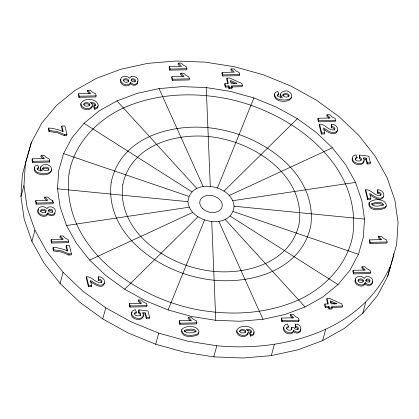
<?xml version="1.0" encoding="UTF-8"?>
<svg xmlns="http://www.w3.org/2000/svg" width="419" height="419" viewBox="0 0 419 419"><rect width="100%" height="100%" fill="white"/><g stroke="black" fill="none" stroke-linecap="round" stroke-linejoin="round"><path stroke-width="0.63" d="M45.786 212.7L45.388 211.176L43.712 210.301L41.617 210.364L40.407 211.391M140.491 315.711L139.936 313.91L138.794 313.014L138.967 309.887L148.027 310.982L149.646 317.602L149.353 318.691L146.336 318.754L145.184 314.035L145.477 312.946L142.528 312.616C147.514 320.708 130.309 319.886 131.749 312.427A5.128 3.745 15.2 0 1 132.917 310.568L135.389 309.662L136.332 312.15L136.034 313.239L134.468 313.904M20.95 196.611L22.343 174.655L31.325 142.586L41.717 123.134L56.277 105.672L74.645 90.63L96.37 78.379L120.918 69.219L147.687 63.379L176.011 60.996L205.2 62.138L234.53 66.768L263.284 74.776L290.749 85.968L316.251 100.062L339.16 116.712L358.915 135.515L375.026 155.999L387.098 177.666L394.839 199.978L398.05 222.389L396.657 244.345L387.675 276.414L377.283 295.866L362.723 313.328L344.355 328.37L322.63 340.621L298.082 349.781L271.313 355.621L242.989 358.004L213.8 356.862L184.47 352.232L155.716 344.224L128.251 333.032L102.749 318.938L79.84 302.288L60.085 283.485L43.974 263.001L31.902 241.334L24.161 219.022L20.95 196.611L23.967 185.502L25.36 163.546L31.325 142.586M57.523 188.812L58.665 170.795L63.562 153.59L72.089 137.631L84.036 123.301L99.109 110.956L116.938 100.906L137.081 93.39L159.047 88.598L182.291 86.644L206.242 87.576L230.309 91.379L253.904 97.952L276.44 107.133L297.37 118.697L316.167 132.362L332.377 147.792L345.602 164.599L355.511 182.38L361.859 200.691L364.493 219.079L363.352 237.096L358.454 254.296L349.933 270.26L337.986 284.59L322.913 296.93L305.084 306.986L284.941 314.501L262.975 319.294L239.731 321.247L215.78 320.31L191.708 316.513L168.113 309.94L145.576 300.758L124.653 289.194L105.85 275.529L89.64 260.099L76.415 243.287L66.511 225.511L60.158 207.201L57.523 188.812L187.942 201.67C189.571 223.233 231.618 230.969 234.08 206.221C232.445 184.659 190.399 176.923 187.942 201.67M104.373 282.982C102.838 290.414 93.395 283.605 90.153 281.537M337.389 130.44C336.106 137.003 327.071 132.236 324.191 129.487M393.76 253.516L393.64 255.454L387.675 276.414M48.609 170.428L48.656 169.737C47.698 167.715 44.707 167.94 42.979 168.742L42.544 169.313M291.619 97.239C289.299 103.907 272.34 102.22 274.728 93.908M80.762 103.781C79.62 109.521 89.488 111.983 91.971 107.206A4.719 3.446 15.2 0 0 92.002 105.74M236.688 330.591C235.546 336.331 245.414 338.798 247.901 334.022A4.719 3.446 15.2 0 0 247.928 332.555M181.458 330.539C181.317 338.028 192.813 337.112 197.548 334.907A4.557 3.326 15.2 0 0 198.674 332.801M298.019 329.737C298.187 328.302 296.558 327.585 295.353 327.548L295.589 324.144C304.65 324.332 300.69 336.824 293.614 330.24L293.064 332.351C291.415 334.629 287.947 334.058 285.858 332.707A5.594 4.085 15.2 0 1 283.846 330.507L283.406 328.763L283.7 327.281M41.177 155.386L44.409 158.571L32.273 158.832L31.975 159.922L32.593 162.425L49.458 162.059L49.756 160.975L49.259 158.942L46.184 157.424L44.1 155.323L41.177 155.386L40.879 156.476L43.215 158.927M32.593 162.425L32.886 161.336L32.273 158.832M61.86 126.019L63.253 131.718L59.817 130.194L52.302 128.303L48.709 128.067L48.41 129.157L49.002 131.571L57.11 132.676L64.311 135.656L66.652 135.609L66.946 134.52L64.851 125.957L61.86 126.019L61.562 127.109L62.646 131.535M38.637 167.464L37.102 168.401L37.532 169.669L39.884 170.674L42.34 170.868C36.296 166.903 45.681 162.095 49.348 165.735A5.169 3.776 15.2 0 1 51.338 167.836C53.229 174.566 42.665 173.911 38.632 172.796C34.468 172.392 32.263 165.186 37.7 165.049L38.637 167.464L38.344 168.553L37.045 169.046M49.002 131.571L49.301 130.487L48.709 128.067M44.728 197.108L47.96 200.287L35.825 200.549L35.531 201.639L36.144 204.142L53.014 203.781L53.307 202.691L52.81 200.659L49.735 199.14L47.651 197.045L44.728 197.108L44.435 198.192L46.766 200.643M36.144 204.142L36.437 203.058L35.825 200.549M31.902 241.334L34.918 230.225L27.183 207.913L23.967 185.502M64.311 135.656L64.61 134.572L66.946 134.52M87.555 90.279L90.787 93.463L78.652 93.725L78.358 94.814L78.971 97.318L95.836 96.951L96.134 95.867L95.637 93.835L92.562 92.316L90.478 90.216L87.555 90.279L87.257 91.368L89.593 93.819M78.971 97.318L79.264 96.229L78.652 93.725M38.297 209.228C34.772 215.083 46.928 219.839 47.97 212.941C53.459 218.849 59.257 209.332 51.741 207.038A4.53 3.31 15.2 0 0 48.934 206.955L47.368 207.897L46.944 208.751C44.697 205.305 36.877 206.122 38.119 211.134C38.977 215.251 46.121 217.094 47.97 212.941M52.516 201.749L52.81 200.659M60.137 235.991L63.369 239.17L51.233 239.432L50.935 240.522L51.547 243.025L68.417 242.659L68.711 241.574L68.218 239.542L65.144 238.023L63.054 235.928L60.137 235.991L59.838 237.075L62.169 239.527M51.547 243.025L51.846 241.936L51.233 239.432M66.338 245.387L67.737 251.081L64.301 249.562L56.785 247.671L53.192 247.435L52.894 248.525L53.485 250.939L61.593 252.039L68.795 255.024L71.13 254.972L71.429 253.888L69.334 245.325L66.338 245.387L66.045 246.477L67.129 250.902M53.485 250.939L53.784 249.85L53.192 247.435M94.647 109.27L94.945 108.181L97.266 107.327L98.282 105.75C97.816 98.235 83.412 97.344 80.893 103.556C81.113 108.783 89.855 110.579 92.269 106.117A4.719 3.446 15.2 0 0 92.044 103.991L90.305 102.362L94.291 102.969L95.532 104.289L95.312 105.269L94.008 105.766L93.709 106.85L94.647 109.27L96.339 108.783L97.454 107.961L97.946 105.928M60.085 283.485L63.107 272.376L46.991 251.892L34.918 230.225M68.795 255.024L69.093 253.935L71.429 253.888M120.614 79.416C118.477 85.261 129.68 88.943 130.66 82.485C136.149 88.393 141.947 78.877 134.431 76.583A4.53 3.31 15.2 0 0 131.624 76.499M98.496 276.744L98.784 279.248C100.214 279.169 102.089 279.986 101.875 281.683L101.571 282.228C96.03 284.14 92.232 276.341 86.529 276.708L86.23 277.797L88.383 286.57L91.373 286.507L91.667 285.423L90.452 280.447C94.322 282.485 99.444 287.492 103.933 284.045C106.347 280.636 102.152 276.341 98.496 276.744L98.198 277.834L98.491 280.332C99.921 280.253 101.796 281.07 101.576 282.773M88.383 286.57L88.676 285.486L86.529 276.708M98.491 280.332L98.784 279.248M178.321 63.117L181.558 66.302L169.423 66.563L169.124 67.648L169.737 70.151L186.607 69.79L186.9 68.7L186.403 66.668L183.333 65.149L181.244 63.054L178.321 63.117L178.028 64.207L179.458 65.924M169.737 70.151L170.035 69.067L169.423 66.563M102.749 318.938L105.771 307.829L82.862 291.179L63.107 272.376M180.809 73.267L184.041 76.452L171.905 76.714L171.612 77.798L172.225 80.301L189.089 79.94L189.388 78.851L188.89 76.818L185.816 75.3L183.732 73.205L180.809 73.267L180.51 74.357L182.846 76.803M172.225 80.301L172.518 79.217L171.905 76.714M138.432 300.03L141.664 303.209L129.529 303.471L129.235 304.561L129.848 307.064L146.718 306.698L147.011 305.613L146.514 303.581L143.439 302.062L141.355 299.967L138.432 300.03L138.139 301.114L140.47 303.566M129.848 307.064L130.141 305.975L129.529 303.471M138.794 313.014L138.967 309.887M146.336 318.754L146.634 317.67L145.477 312.946M231.115 68.962L234.347 72.141L222.211 72.403L221.918 73.493L222.531 75.996L239.401 75.63L239.694 74.545L239.197 72.513L236.122 70.994L234.038 68.899L231.115 68.962L230.822 70.046L232.252 71.764M222.531 75.996L222.824 74.907L222.211 72.403M242.407 85.623L231.749 85.853L231.456 86.937L242.109 86.707L242.407 85.623L241.889 83.517L229.832 78.081L227.014 78.144L228.324 83.491L224.945 83.559L224.647 84.648L225.244 87.073L228.622 87L228.915 85.911L225.537 85.984L225.244 87.073M227.014 78.144L226.721 79.228L227.737 83.386M155.716 344.224L158.738 333.11L131.273 321.923L105.771 307.829M231.749 85.853L232.147 87.471L231.848 88.561L229.02 88.624L229.313 87.534L228.915 85.911M188.325 317.256L191.562 320.435L179.426 320.697L179.128 321.787L179.741 324.29L196.611 323.929L196.904 322.84L196.406 320.807L193.337 319.288L191.247 317.193L188.325 317.256L188.031 318.34L190.362 320.792M179.741 324.29L180.039 323.206L179.426 320.697M278.797 93.956L277.263 94.893L277.687 96.16L280.044 97.161L282.5 97.36C276.451 93.395 285.837 88.587 289.508 92.222A5.169 3.776 15.2 0 1 291.493 94.327C293.389 101.058 282.825 100.403 278.787 99.287C274.628 98.884 272.423 91.677 277.86 91.541L278.797 93.956L278.499 95.045L277.205 95.537M213.8 356.862L216.822 345.754C282.636 352.164 362.126 331.151 390.691 265.306M250.578 336.08L250.871 334.996L253.191 334.142L254.213 332.566C253.746 325.044 239.338 324.154 236.824 330.371C237.044 335.598 245.78 337.389 248.195 332.932A4.719 3.446 15.2 0 0 247.969 330.806L246.231 329.172L250.216 329.779L251.463 331.104L251.243 332.084L249.934 332.576L249.64 333.665L250.578 336.08L252.264 335.598L253.385 334.771L253.914 333.65L253.851 332.283M326.993 114.796L330.23 117.975L318.089 118.237L317.796 119.326L318.409 121.829L335.279 121.463L335.572 120.379L335.074 118.347L332.005 116.828L329.915 114.733L326.993 114.796L326.7 115.88L329.03 118.331M318.409 121.829L318.707 120.74L318.089 118.237M331.508 124.202L331.801 126.706C333.231 126.622 335.106 127.444 334.891 129.141L334.587 129.686C329.046 131.597 325.244 123.799 319.545 124.165L319.247 125.25L321.394 134.028L324.39 133.965L324.683 132.875L323.463 127.905C327.339 129.937 332.461 134.949 336.949 131.503C339.364 128.094 335.169 123.799 331.508 124.202L331.214 125.286L331.502 127.79C332.937 127.711 334.812 128.528 334.592 130.225M321.394 134.028L321.692 132.943L319.545 124.165M331.502 127.79L331.801 126.706M271.313 355.621L274.335 344.512M290.456 314.622L293.688 317.806L281.552 318.068L281.259 319.152L281.872 321.661L298.742 321.294L299.035 320.21L298.538 318.178L295.463 316.654L293.379 314.559L290.456 314.622L290.163 315.711L292.493 318.162M281.872 321.661L282.165 320.572L281.552 318.068M293.358 331.261C291.708 333.545 288.241 332.969 286.151 331.623A5.594 4.085 15.2 0 1 284.145 329.423L283.7 327.674L284.417 325.558A5.19 3.787 15.2 0 1 286.549 324.306L287.518 324.128L288.492 326.542L288.193 327.632L286.528 328.297M295.589 324.144L295.646 326.464C296.856 326.501 298.48 327.213 298.318 328.653L298.05 329.114C296.657 330.12 294.395 329.224 294.117 327.501L291.425 327.281L291.126 328.365L291.65 329.512M293.614 330.24L293.316 331.329C295.327 334.336 301.696 333.351 300.669 329.161M295.353 327.548L295.646 326.464M361.23 160.11L359.533 158.204L359.706 155.077L368.767 156.172L370.386 162.792L370.092 163.876L367.075 163.944L367.374 162.855L366.216 158.131L363.268 157.801C368.254 165.893 351.049 165.07 352.489 157.612A5.128 3.745 15.2 0 1 353.657 155.758L356.129 154.847L357.072 157.334L356.773 158.424L355.207 159.094M359.533 158.204L359.706 155.077M331.439 307.384L342.098 307.153L342.391 306.069L341.878 303.964L329.821 298.527L326.998 298.59L328.307 303.937L324.929 304.005L324.631 305.095L325.228 307.52L328.606 307.446L328.905 306.357L325.521 306.43L325.228 307.52M326.998 298.59L326.705 299.674L327.721 303.833M367.075 163.944L365.923 159.22L366.216 158.131M342.391 306.069L331.733 306.299L332.131 307.918L331.838 309.007L329.004 309.07L329.297 307.981L328.905 306.357M322.63 340.621L325.652 329.512M377.718 189.76L378.011 192.263C379.441 192.185 381.316 193.002 381.096 194.699L380.798 195.244C375.256 197.155 371.454 189.357 365.75 189.723L365.457 190.813L367.604 199.591L370.595 199.523L370.894 198.438L369.673 193.463C373.549 195.5 378.671 200.512 383.16 197.061C385.574 193.651 381.379 189.362 377.718 189.76L377.425 190.849L377.713 193.353L379.86 193.84L380.777 195.076M367.604 199.591L367.903 198.501L365.75 189.723M362.037 266.845L365.268 270.03L353.133 270.292L352.84 271.381L353.453 273.885L370.323 273.518L370.616 272.434L370.118 270.402L367.044 268.883L364.959 266.783L362.037 266.845L361.744 267.935L364.074 270.386M353.453 273.885L353.746 272.795L353.133 270.292M377.713 193.353L378.011 192.263M378.551 236.416L381.788 239.595L369.652 239.857L369.354 240.946L369.967 243.449L386.837 243.083L387.13 241.999L386.632 239.967L383.563 238.448L381.473 236.353L378.551 236.416L378.257 237.5L380.588 239.951M369.967 243.449L370.265 242.36L369.652 239.857M355.605 278.97C352.08 284.826 364.237 289.581 365.279 282.678C370.768 288.591 376.566 279.075 369.05 276.781A4.53 3.31 15.2 0 0 366.243 276.697L364.677 277.64L364.252 278.488C362.006 275.042 354.186 275.859 355.427 280.877C356.286 284.988 363.435 286.837 365.279 282.678M362.723 313.328L365.745 302.219M55.057 213.397C54.192 216.576 49.411 216.293 47.677 214.025M383.547 196.815C380.923 202.277 373.523 197.522 370.401 195.044M168.113 309.94L204.561 219.875M217.456 188.016L253.904 97.952M130.66 82.485C128.811 86.639 121.667 84.795 120.808 80.678C119.567 75.666 127.386 74.849 129.633 78.295L130.058 77.442L131.624 76.499M184.067 331.785L184.25 331.403C187.612 330.313 193.19 329.193 195.893 331.958M280.568 94.024L280.128 95.37L280.887 97.407M48.337 211.244L48.625 210.741C49.966 209.689 52.647 210.516 52.427 212.449M131.027 80.788L131.309 80.286C132.655 79.233 135.337 80.06 135.117 81.993M365.646 280.981L365.934 280.479C367.274 279.431 369.956 280.253 369.736 282.191M34.568 167.417C31.331 175.86 51.589 177.651 51.354 169.795M282.705 95.804L283.139 95.228C284.862 94.432 287.858 94.202 288.811 96.229M239.38 331.785L239.872 331.172C241.574 330.235 244.555 330.172 245.461 332.215M40.936 166.935L39.967 168.878L40.727 170.915M124.653 289.194L198.03 216.759M223.987 191.132L297.37 118.697M371.611 204.65C374.979 203.561 380.552 202.44 383.254 205.21M123.511 80.328L124.307 79.909L126.402 79.846L128.078 80.72L128.481 81.516M358.13 280.526L358.926 280.107L361.021 280.039L362.697 280.913L363.1 281.709M83.947 104.357C85.644 103.42 88.624 103.357 89.53 105.399M89.64 260.099L192.766 212.386M229.251 195.505L332.377 147.792M357.072 157.334L355.501 158.005L355.16 159.23C356.129 161.367 359.272 161.415 361.099 160.44L361.529 159.021L359.827 157.115M136.332 312.15L134.761 312.82L134.42 314.046C135.389 316.177 138.532 316.23 140.36 315.256L140.789 313.836L139.087 311.93M288.492 326.542L286.821 327.208L286.491 328.449C287.235 330.34 289.964 330.68 291.54 329.68L291.949 328.423L291.425 327.281M66.511 225.511L189.294 207.185M232.728 200.706L355.511 182.38M170.035 69.067L186.9 68.7M222.824 74.907L239.694 74.545M172.518 79.217L189.388 78.851M229.313 87.534L232.147 87.471M79.264 96.229L96.134 95.867M318.707 120.74L335.572 120.379M321.692 132.943L324.683 132.875M32.886 161.336L49.756 160.975M367.374 162.855L370.386 162.792M36.437 203.058L53.307 202.691M367.903 198.501L370.894 198.438M51.846 241.936L68.711 241.574M370.265 242.36L387.13 241.999M353.746 272.795L370.616 272.434M88.676 285.486L91.667 285.423M130.141 305.975L147.011 305.613M329.297 307.981L332.131 307.918M146.634 317.67L149.646 317.602M282.165 320.572L299.035 320.21M180.039 323.206L196.904 322.84M49.301 130.487L57.403 131.587L64.61 134.572M53.784 249.85L61.886 250.955L69.093 253.935M91.242 103.545L93.992 104.053L94.83 104.65L95.26 105.923M247.168 330.355L249.923 330.869L250.756 331.466L251.185 332.733M234.08 206.221L364.493 219.079M363.561 158.958L365.923 159.22M142.821 313.768L145.184 314.035M216.822 345.754L187.487 341.124L158.738 333.11M63.562 153.59L188.849 196.375M233.168 211.511L358.454 254.296M230.712 81.773L234.834 83.606M330.109 301.958L334.818 304.053M84.036 123.301L191.923 191.823M230.094 216.068L337.986 284.59M364.986 283.768C366.971 286.758 373.544 285.758 372.271 281.479M130.367 83.57C132.352 86.565 138.925 85.56 137.652 81.281M116.938 100.906L196.872 188.461M225.15 219.43L305.084 306.986M159.047 88.598L203.199 186.607M218.818 221.279L262.975 319.294M249.934 332.576L250.871 334.996M94.008 105.766L94.945 108.181M328.606 307.446L329.004 309.07M324.929 304.005L325.521 306.43M298.49 320.278L298.742 321.294M228.622 87L229.02 88.624M224.945 83.559L225.537 85.984M91.07 285.266L91.373 286.507M49.212 161.043L49.458 162.059M363.928 160.587C364.095 167.459 351.164 165.055 352.19 158.701A5.128 3.745 15.2 0 1 352.41 157.994M143.188 315.402C143.356 322.269 130.424 319.87 131.451 313.512A5.128 3.745 15.2 0 1 132.069 312.186M206.242 87.576L210.291 186.455M211.726 221.436L215.78 320.31M386.035 206.048A4.557 3.326 15.2 0 1 384.909 208.154C380.18 210.359 368.678 211.276 368.82 203.791A5.117 3.734 15.2 0 1 369.233 203.053M46.085 210.883L45.692 212.208C44.152 213.208 41.413 212.925 40.695 211.035L41.12 209.694L43.063 209.123L44.938 209.531L46.085 210.883M128.774 80.427L128.382 81.752C126.837 82.753 124.103 82.47 123.385 80.579L123.809 79.238L125.752 78.667L127.627 79.076L128.774 80.427M363.393 280.625L363.001 281.95C361.461 282.945 358.722 282.668 358.004 280.777L358.428 279.436L360.371 278.86L362.246 279.274L363.393 280.625M42.838 168.228L42.817 168.915C43.817 171.067 47.546 171.141 48.903 169.339L48.95 168.648C47.991 166.626 45.001 166.856 43.272 167.652L42.838 168.228M89.828 104.315L89.367 105.578C87.644 106.379 84.648 106.604 83.706 104.572L84.245 103.268C85.942 102.336 88.922 102.267 89.828 104.315M245.754 331.125L245.298 332.393C243.57 333.189 240.579 333.414 239.631 331.387L240.171 330.083C241.868 329.145 244.848 329.083 245.754 331.125M282.998 94.715L282.977 95.406C283.972 97.559 287.706 97.627 289.063 95.831L289.11 95.139C288.152 93.118 285.161 93.343 283.433 94.144L282.998 94.715M69.13 173.068C60.106 244.251 130.828 295.416 193.033 308.782C228.093 316.052 265.599 314.59 298.621 299.91C325.175 287.649 347.65 264.31 352.887 234.818C361.911 163.64 291.189 112.475 228.984 99.109C193.924 91.84 156.418 93.296 123.396 107.982C96.847 120.243 74.373 143.581 69.13 173.068M111.224 182.228C104.876 232.294 154.616 268.28 198.365 277.682C240.579 287.518 300.716 274.712 310.798 225.663C317.146 175.598 267.401 139.611 223.652 130.209C181.443 120.373 121.301 133.179 111.224 182.228M122.772 184.742C117.158 229.015 161.142 260.833 199.832 269.145C237.154 277.844 290.336 266.521 299.25 223.149C304.859 178.876 260.875 147.059 222.19 138.741C184.863 130.042 131.681 141.371 122.772 184.742M181.752 329.454C181.61 336.939 193.112 336.022 197.841 333.823A4.557 3.326 15.2 0 0 198.967 331.717C197.454 324.971 185.596 325.207 181.752 329.454M369.113 202.702C368.971 210.186 380.473 209.275 385.208 207.07A4.557 3.326 15.2 0 0 386.334 204.964C384.815 198.224 372.962 198.454 369.113 202.702M184.543 330.313L184.36 330.696C186.167 334.278 192.803 332.639 196.013 331.686L196.202 331.303C194.395 327.721 187.749 329.36 184.543 330.313M371.904 203.561L371.721 203.948C373.528 207.531 380.169 205.891 383.375 204.938L383.563 204.551C381.761 200.968 375.11 202.607 371.904 203.561M48.918 209.652L48.635 210.155C48.415 212.087 51.097 212.91 52.438 211.862L52.726 211.359C52.946 209.427 50.259 208.604 48.918 209.652M131.608 79.196L131.325 79.699C131.105 81.632 133.787 82.454 135.128 81.406L135.416 80.904C135.636 78.971 132.949 78.149 131.608 79.196M366.227 279.394L365.944 279.897C365.724 281.83 368.406 282.652 369.747 281.599L370.035 281.102C370.255 279.169 367.568 278.342 366.227 279.394M236.897 83.302L231.157 83.428L230.419 80.427L236.897 83.302M336.881 303.749L331.141 303.875L330.402 300.868L336.881 303.749M202.885 208.83A11.439 8.354 15.2 0 0 221.819 207.635A11.439 8.354 15.2 0 0 208.327 195.369A11.439 8.354 15.2 0 0 202.885 208.83"/></g></svg>
